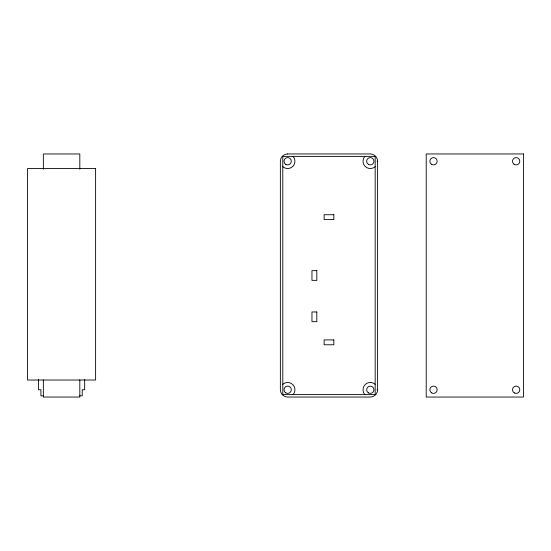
<?xml version="1.0" encoding="UTF-8"?>
<svg xmlns="http://www.w3.org/2000/svg" width="551" height="551" viewBox="0 0 551 551"><rect width="100%" height="100%" fill="white"/><g stroke="black" fill="none" stroke-linecap="round" stroke-linejoin="round"><path stroke-width="0.83" d="M287.656 153.956L370.306 153.956A7.294 7.294 0 0 1 377.6 161.25L377.6 389.75A7.294 7.294 0 0 1 370.306 397.044L287.656 397.044A7.294 7.294 0 0 1 280.363 389.75L280.363 161.25A7.294 7.294 0 0 1 287.656 153.956L287.656 153.984M377.084 161.25L377.6 161.25M377.091 389.75L377.6 389.75M43.446 395.832L40.919 395.832L40.919 389.75L38.487 389.75L38.487 379.57M79.723 395.832L82.244 395.832L82.244 389.75L84.675 389.75L84.675 379.57M79.812 169.267L79.812 153.956L43.35 153.956L43.35 169.267M79.812 379.839L79.812 397.044L43.35 397.044L43.35 379.839M282.794 384.316A7.294 7.294 0 0 1 292.808 384.598A7.294 7.294 0 0 1 293.091 394.612M293.091 156.388A7.294 7.294 0 0 1 292.808 166.402A7.294 7.294 0 0 1 282.794 166.684M375.169 166.684A7.294 7.294 0 0 1 365.148 166.402A7.294 7.294 0 0 1 364.872 156.388M364.872 394.612A7.294 7.294 0 0 1 365.148 384.598A7.294 7.294 0 0 1 375.169 384.316M523.45 153.956L426.212 153.956L426.212 397.044L523.45 397.044L523.45 153.956M375.169 156.388L282.794 156.388L282.794 394.612L375.169 394.612L375.169 156.388M95.612 168.544L27.55 168.544L27.55 380.025L95.612 380.025L95.612 168.544M333.844 214.725L324.119 214.725L324.119 219.587L333.844 219.587L333.844 214.725M316.825 270.637L311.962 270.637L311.962 280.363L316.825 280.363L316.825 270.637M316.825 311.962L311.962 311.962L311.962 321.688L316.825 321.688L316.825 311.962M333.844 339.919L324.119 339.919L324.119 344.781L333.844 344.781L333.844 339.919M514.331 392.911A3.643 3.643 0 0 0 519.807 389.75A3.643 3.643 0 0 0 514.331 386.595A3.643 3.643 0 0 0 514.331 392.911M431.681 392.911A3.643 3.643 0 0 0 437.157 389.75A3.643 3.643 0 0 0 431.681 386.595A3.643 3.643 0 0 0 431.681 392.911M514.055 164.232A3.643 3.643 0 0 0 519.786 161.574A3.643 3.643 0 0 0 514.627 157.937A3.643 3.643 0 0 0 514.055 164.232M431.405 164.232A3.643 3.643 0 0 0 437.136 161.574A3.643 3.643 0 0 0 431.977 157.937A3.643 3.643 0 0 0 431.405 164.232M368.481 392.911A3.643 3.643 0 0 0 373.95 389.75A3.643 3.643 0 0 0 368.481 386.595A3.643 3.643 0 0 0 368.481 392.911M285.831 392.911A3.643 3.643 0 0 0 291.3 389.75A3.643 3.643 0 0 0 285.831 386.595A3.643 3.643 0 0 0 285.831 392.911M368.481 164.405A3.643 3.643 0 0 0 373.95 161.25A3.643 3.643 0 0 0 368.481 158.089A3.643 3.643 0 0 0 368.481 164.405M285.831 164.405A3.643 3.643 0 0 0 291.3 161.25A3.643 3.643 0 0 0 285.831 158.089A3.643 3.643 0 0 0 285.831 164.405"/></g></svg>
